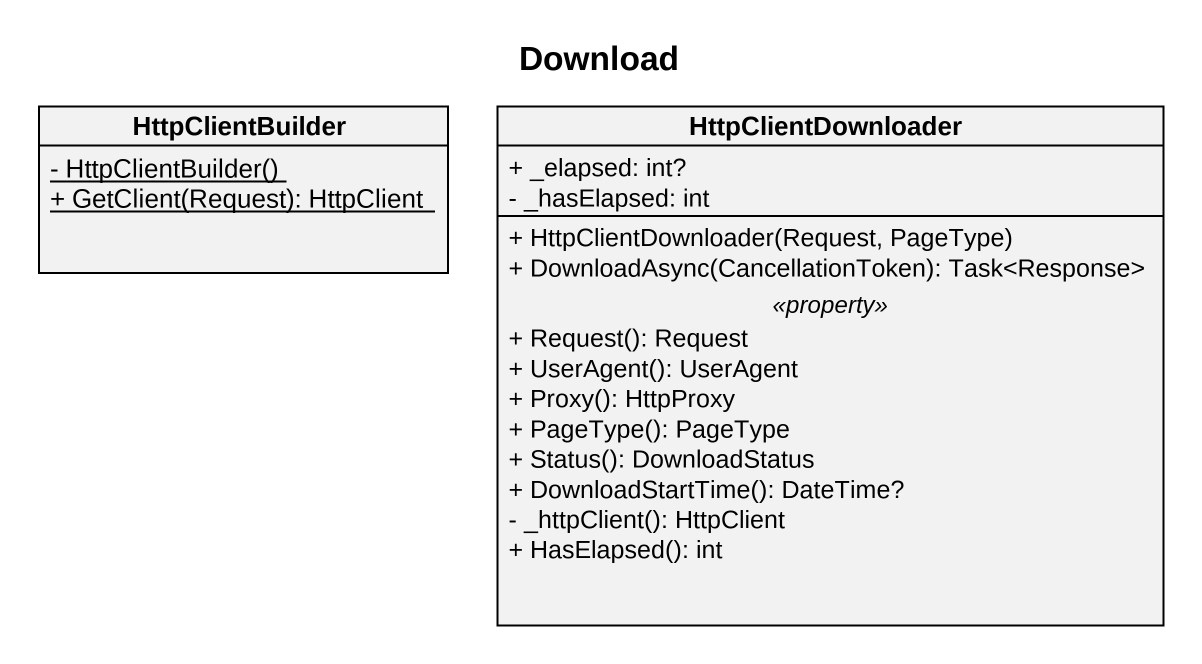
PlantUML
@startuml
title Download
hide circle
hide empty members
skinparam classAttributeIconSize 0
class HttpClientBuilder {
  {static} - HttpClientBuilder()
  {static} + GetClient(Request): HttpClient
}
class HttpClientDownloader {
  + _elapsed: int?
  - _hasElapsed: int
  --
  + HttpClientDownloader(Request, PageType)
  + DownloadAsync(CancellationToken): Task<Response>
  .. <<property>> ..
  + Request(): Request
  + UserAgent(): UserAgent
  + Proxy(): HttpProxy
  + PageType(): PageType
  + Status(): DownloadStatus
  + DownloadStartTime(): DateTime?
  - _httpClient(): HttpClient
  + HasElapsed(): int
}
@enduml
